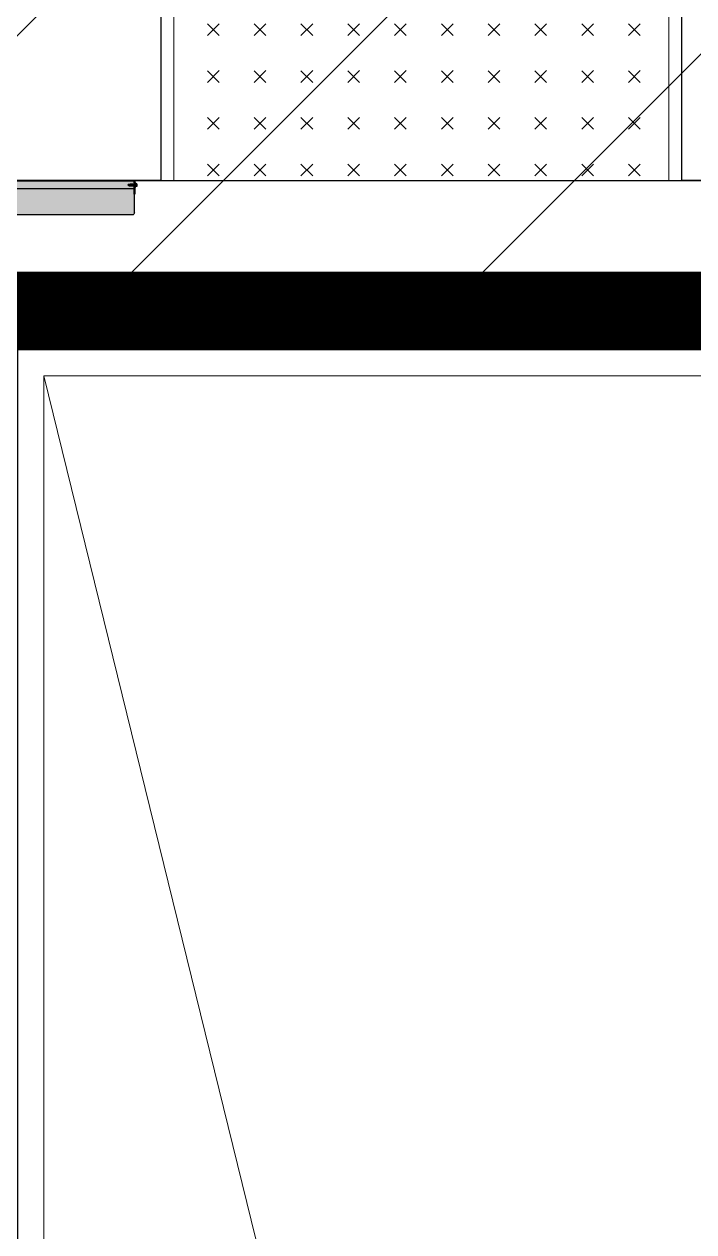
# Model space of a CAD drawing. Header units: millimetres. Extents: x 4739419 to 5837985, y 2291271 to 3446271.
# Drawn here: x 5002087 to 5004658, y 2451356 to 2455991 of the extents above; entities that cross this region are included whole.
import ezdxf

# ---------------------------------------------------------------- set-up
doc = ezdxf.new("R2010")
doc.units = ezdxf.units.MM
doc.layers.get('0').update_dxf_attribs({"color": 255})
for name, color, linetype in [('HEB-Angle joint', 1, 'Continuous'), ('HEB-Area(PC Topping)', 3, 'Continuous'), ('XR-평면도$0$A-ELEV-PATT', 9, 'Continuous'), ('XR-평면도$0$FUR', 9, 'Continuous'), ('XR-평면도$0$Parking_화물', 9, 'Continuous')]:
    doc.layers.add(name, color=color, linetype=linetype)
for name, color, linetype, lineweight in [('XR-평면도$0$A-CNTL', 9, 'Continuous', 15), ('XR-평면도$0$A-ELEV-LIN2', 9, 'Continuous', 25), ('XR-평면도$0$A-ELEV-LIN3', 9, 'Continuous', 18)]:
    doc.layers.add(name, color=color, linetype=linetype, lineweight=lineweight)

# ---------------------------------------------------------------- blocks, each defined once
blk = doc.blocks.new('XR-평면도$0$중심선(210216)')
at = {"layer": 'XR-평면도$0$A-CNTL', "ltscale": 300}
blk.add_lwpolyline([(-10000, 119000), (186000, 119000)], dxfattribs=at)
blk = doc.blocks.new('XR-평면도$0$주차구획_1')
at = {"layer": 'XR-평면도$0$A-ELEV-LIN3'}
blk.add_line((-5900, 1450), (5900, -1450), dxfattribs=at)
blk.add_lwpolyline([(-5900, 1450), (5900, 1450), (5900, -1450), (-5900, -1450)], close=True, dxfattribs=at)
at = {"layer": 'XR-평면도$0$Parking_화물'}
blk.add_lwpolyline([(-6000, 1550), (6000, 1550), (6000, -1550), (-6000, -1550)], close=True, dxfattribs=at)
blk = doc.blocks.new('XR-평면도$0$화물주차구획_1F(210411)')
at = {"xscale": -1.000000000000001}
blk.add_blockref('XR-평면도$0$주차구획_1', (12150544, 737213.4), dxfattribs=at)
blk = doc.blocks.new('XR-평면도$0$DOCK LEVELER')
at = {"layer": 'XR-평면도$0$A-ELEV-PATT'}
h = blk.add_hatch(dxfattribs=at)
h.set_pattern_fill('CROSS', color=256, scale=20, angle=45, style=0)
h.set_pattern_definition([(45, (-351777.25, -177961.83), (1e-14, 179.605122), [63.5, -190.5]), (135, (-351732.35, -177961.83), (-179.605122, 1e-14), [63.5, -190.5])])
h.paths.add_polyline_path([(-950, 2950), (-950, 0), (950, 0), (950, 2950)])
at = {"layer": 'XR-평면도$0$A-ELEV-LIN3'}
for p, q in [((-950, 0), (-950, 2950)), ((-950, 2950), (950, 2950)), ((950, 2950), (950, 0))]:
    blk.add_line(p, q, dxfattribs=at)
blk.add_lwpolyline([(1000, 0), (-1000, 0), (-1000, 3000), (1000, 3000)], close=True, dxfattribs=at)
blk = doc.blocks.new('XR-평면도$0$스크린+범퍼_기준층(도크레밸러)')
at = {"layer": 'XR-평면도$0$A-ELEV-PATT', "ltscale": 0.002}
h = blk.add_hatch(dxfattribs=at)
h.set_pattern_fill('AR-HBONE', color=256, scale=0.1, angle=450, style=0)
h.set_pattern_definition([(135, (-50954683.464, -21380461.164), (-14.3684097937, 2e-14), [30.48, -10.16]), (225, (-50954690.648, -21380453.98), (-14.3684097937, 2e-14), [30.48, -10.16])])
h.paths.add_polyline_path([(32, -4398), (2, -4398), (2, -602), (32, -602)])
h = blk.add_hatch(dxfattribs=at)
h.set_pattern_fill('AR-SAND', color=256, angle=450, style=0)
h.set_pattern_definition([(127.5, (-50954928.292, -21381394.81), (-48.941323733, -1.600031296), [0, -38.608, 0, -43.18, 0, -41.275]), (97.5, (-50954928.29, -21381394.81), (-71.68251006, 44.95232831), [0, -20.828, 0, -34.798, 0, -13.335]), (57.5, (-50954928.292, -21381426.05), (-0.143718468, 79.099237024), [0, -12.7, 0, -45.72, 0, -59.69]), (47.5, (-50954928.29, -21381426.05), (-22.292932326, 76.35564525), [0, -6.35, 0, -29.972, 0, -34.29])])
edge = h.paths.add_edge_path()
edge.add_line((123.7, -4398), (32, -4398))
edge.add_line((32, -4398), (32, -602))
edge.add_line((32, -602), (123.7, -602))
edge.add_arc((123.7, -610.3), 8.33, 360, 450, ccw=False)
edge.add_line((132, -610.3), (132, -4389.7))
edge.add_arc((123.7, -4389.7), 8.33, 270, 360, ccw=False)
at = {"layer": 'XR-평면도$0$A-ELEV-LIN3'}
blk.add_line((0, -4400), (0, -600), dxfattribs=at)
at = {"layer": 'XR-평면도$0$A-ELEV-LIN3', "linetype": 'Continuous'}
blk.add_lwpolyline([(408.8, -619.5), (408.8, -10380.5), (391.3, -10380.5), (391.3, -619.5)], dxfattribs=at)
at = {"layer": 'XR-평면도$0$A-ELEV-PATT'}
for p, q in [((32, -4398), (32, -602)), ((132, -4389.7), (132, -610.3)), ((2, -4398), (123.7, -4398)), ((21.8, -4381.1), (13.5, -4384.5)), ((21.8, -4381.1), (13.5, -4384.5)), ((16.6, -4381.4), (13.5, -4382.7)), ((16.6, -4381.4), (13.5, -4382.7)), ((21.8, -4382.9), (13.5, -4386.4)), ((21.8, -4382.9), (13.5, -4386.4)), ((21.8, -4384.8), (13.5, -4388.2)), ((21.8, -4384.8), (13.5, -4388.2)), ((21.8, -4386.6), (13.5, -4390)), ((21.8, -4386.6), (13.5, -4390)), ((21.8, -4388.4), (13.5, -4391.9)), ((21.8, -4388.4), (13.5, -4391.9)), ((21.8, -4390.3), (13.5, -4393.7)), ((21.8, -4390.3), (13.5, -4393.7)), ((21.8, -4392.1), (13.5, -4395.5)), ((21.8, -4392.1), (13.5, -4395.5)), ((21.8, -4393.9), (13.5, -4397.4)), ((21.8, -4393.9), (13.5, -4397.4)), ((21.8, -4395.8), (13.5, -4399.2)), ((21.8, -4395.8), (13.5, -4399.2)), ((14.5, -4377.6), (14.5, -4381.9)), ((14.5, -4382.7), (14.5, -4383.7)), ((14.5, -4384.5), (14.5, -4385.5)), ((14.5, -4386.4), (14.5, -4387.4)), ((14.5, -4388.2), (14.5, -4389.2)), ((14.5, -4390), (14.5, -4391)), ((14.5, -4391.9), (14.5, -4392.9)), ((14.5, -4393.7), (14.5, -4394.7)), ((14.5, -4395.5), (14.5, -4396.5)), ((14.5, -4397.4), (14.5, -4398.4)), ((14.5, -4399.2), (14.5, -4400)), ((21.8, -4397.6), (15.9, -4400)), ((20.8, -4377.6), (20.8, -4381.1)), ((20.8, -4381.9), (20.8, -4382.9)), ((20.8, -4383.7), (20.8, -4384.8)), ((20.8, -4385.6), (20.8, -4386.6)), ((20.8, -4387.4), (20.8, -4388.4)), ((20.8, -4389.2), (20.8, -4390.3)), ((20.8, -4391.1), (20.8, -4392.1)), ((20.8, -4392.9), (20.8, -4393.9)), ((20.8, -4394.7), (20.8, -4395.8)), ((20.8, -4396.6), (20.8, -4397.6)), ((20.8, -4398.4), (20.8, -4400)), ((22.9, -4403.8), (12.4, -4403.8)), ((12.4, -4407.5), (12.4, -4403.8)), ((21.8, -4408), (13.6, -4408)), ((15, -4407.5), (15, -4403.8)), ((20.4, -4407.5), (20.4, -4403.8)), ((22.9, -4407.5), (22.9, -4403.8))]:
    blk.add_line(p, q, dxfattribs=at)
at = {"layer": 'XR-평면도$0$A-ELEV-PATT', "ltscale": 0.002}
blk.add_lwpolyline([(52, -602), (52, -600), (0, -600), (0, -4400), (52, -4400), (52, -4398), (2, -4398), (2, -602)], close=True, dxfattribs=at)
at = {"layer": 'XR-평면도$0$A-ELEV-PATT'}
for points in [[(32, -4398), (2, -4398), (2, -602), (32, -602)], [(14.5, -4383.1), (13.5, -4382.7), (14.5, -4383.5)], [(14.5, -4384.9), (13.5, -4384.5), (14.5, -4385.3)], [(14.5, -4386.8), (13.5, -4386.4), (14.5, -4387.2)], [(14.5, -4388.6), (13.5, -4388.2), (14.5, -4389)], [(14.5, -4390.4), (13.5, -4390), (14.5, -4390.8)], [(14.5, -4392.3), (13.5, -4391.9), (14.5, -4392.7)], [(14.5, -4394.1), (13.5, -4393.7), (14.5, -4394.5)], [(14.5, -4395.9), (13.5, -4395.5), (14.5, -4396.3)], [(14.5, -4397.8), (13.5, -4397.4), (14.5, -4398.2)], [(14.5, -4399.6), (13.5, -4399.2), (14.5, -4400)], [(20.8, -4379.7), (16.6, -4381.5), (14.5, -4380.3), (17, -4377.8), (17.7, -4372.8)], [(14.5, -4377.6), (17.7, -4372.8), (20.8, -4377.6)], [(15.1, -4400), (20.8, -4397.6), (21.8, -4397.6), (20.8, -4398.4), (17, -4400)], [(20.8, -4380.7), (21.8, -4381.1), (20.8, -4380.3)], [(20.8, -4380.7), (21.8, -4381.1), (20.8, -4380.3)], [(20.8, -4382.5), (21.8, -4382.9), (20.8, -4382.1)], [(20.8, -4382.5), (21.8, -4382.9), (20.8, -4382.1)], [(20.8, -4384.4), (21.8, -4384.8), (20.8, -4384)], [(20.8, -4384.4), (21.8, -4384.8), (20.8, -4384)], [(20.8, -4386.2), (21.8, -4386.6), (20.8, -4385.8)], [(20.8, -4386.2), (21.8, -4386.6), (20.8, -4385.8)], [(20.8, -4388), (21.8, -4388.4), (20.8, -4387.6)], [(20.8, -4388), (21.8, -4388.4), (20.8, -4387.6)], [(20.8, -4389.9), (21.8, -4390.3), (20.8, -4389.5)], [(20.8, -4389.9), (21.8, -4390.3), (20.8, -4389.5)], [(20.8, -4391.7), (21.8, -4392.1), (20.8, -4391.3)], [(20.8, -4391.7), (21.8, -4392.1), (20.8, -4391.3)], [(20.8, -4393.5), (21.8, -4393.9), (20.8, -4393.1)], [(20.8, -4393.5), (21.8, -4393.9), (20.8, -4393.1)], [(20.8, -4395.4), (21.8, -4395.8), (20.8, -4395)], [(20.8, -4395.4), (21.8, -4395.8), (20.8, -4395)], [(20.8, -4397.2), (21.8, -4397.6), (20.8, -4396.8)]]:
    blk.add_lwpolyline(points, dxfattribs=at)
for points in [[(8.7, -4400.8), (26.7, -4400.8), (26.7, -4400), (8.7, -4400)], [(13.4, -4403.8), (22, -4403.8), (26.7, -4400.8), (8.7, -4400.8)], [(13.5, -4384.5), (14.5, -4383.7), (20.8, -4381.1), (21.8, -4381.1), (20.8, -4381.9), (14.5, -4384.5)], [(13.5, -4382.7), (14.5, -4381.9), (15.6, -4381.4), (16.6, -4381.4), (15.6, -4382.3), (14.5, -4382.7)], [(13.5, -4386.4), (14.5, -4385.5), (20.8, -4382.9), (21.8, -4382.9), (20.8, -4383.7), (14.5, -4386.4)], [(13.5, -4388.2), (14.5, -4387.4), (20.8, -4384.8), (21.8, -4384.8), (20.8, -4385.6), (14.5, -4388.2)], [(13.5, -4390), (14.5, -4389.2), (20.8, -4386.6), (21.8, -4386.6), (20.8, -4387.4), (14.5, -4390)], [(13.5, -4391.9), (14.5, -4391), (20.8, -4388.4), (21.8, -4388.4), (20.8, -4389.2), (14.5, -4391.9)], [(13.5, -4393.7), (14.5, -4392.9), (20.8, -4390.3), (21.8, -4390.3), (20.8, -4391.1), (14.5, -4393.7)], [(13.5, -4395.5), (14.5, -4394.7), (20.8, -4392.1), (21.8, -4392.1), (20.8, -4392.9), (14.5, -4395.5)], [(13.5, -4397.4), (14.5, -4396.5), (20.8, -4393.9), (21.8, -4393.9), (20.8, -4394.7), (14.5, -4397.4)], [(13.5, -4399.2), (14.5, -4398.4), (20.8, -4395.8), (21.8, -4395.8), (20.8, -4396.6), (14.5, -4399.2)]]:
    blk.add_lwpolyline(points, close=True, dxfattribs=at)
for centre, radius, start, end in [((123.7, -4389.7), 8.33, 270, 0), ((13.7, -4406.1), 1.86, 226.9662, 313.0338), ((17.7, -4400.4), 7.61, 249.1195, 290.8805), ((21.7, -4406.1), 1.86, 226.9662, 313.0338)]:
    blk.add_arc(centre, radius, start, end, dxfattribs=at)

msp = doc.modelspace()

# ---------------------------------------------------------------- hatches: boundary and pattern name
at = {"layer": 'HEB-Area(PC Topping)'}
h = msp.add_hatch(dxfattribs=at)
h.set_pattern_fill('ANSI31', color=256, scale=300)
h.set_pattern_definition([(45, (-812053.4, 0), (-673.51921, 673.51921), [])])
h.paths.add_polyline_path([(4970634.5, 2454891.2), (4970634.5, 2491231.7), (5042611.8, 2491231.7), (5042611.8, 2454891.2)])

# ---------------------------------------------------------------- linework, layer by layer
at = {"layer": 'HEB-Angle joint', "const_width": 300}
msp.add_lwpolyline([(4970634.5, 2491231.7), (5042611.8, 2491231.7), (5042611.8, 2454891.2), (4970634.5, 2454891.2)], close=True, dxfattribs=at)
at = {"layer": 'HEB-Area(PC Topping)'}
msp.add_lwpolyline([(4914511.8, 2532991.2), (5037711.8, 2532991.2), (5037711.8, 2522091.2), (5042711.8, 2522091.2), (5042711.8, 2460691.2), (5031661.8, 2460691.2), (5031661.8, 2456191.2), (5030561.8, 2456191.2), (5030561.8, 2455391.2), (5004611.8, 2455391.2), (5004611.8, 2458391.2), (5002611.8, 2458391.2), (5002611.8, 2455391.2), (4986561.8, 2455391.2), (4986561.8, 2454891.2), (4976661.8, 2454891.2), (4976661.8, 2455391.2), (4949611.8, 2455391.2)], dxfattribs=at)
at = {"layer": 'XR-평면도$0$A-ELEV-LIN2'}
msp.add_line((4998661.8, 2455391.2), (5008561.8, 2455391.2), dxfattribs=at)
msp.add_line((4998661.8, 2455391.2), (5008561.8, 2455391.2), dxfattribs=at)
msp.add_line((4998661.8, 2455391.2), (5008561.8, 2455391.2), dxfattribs=at)
at = {"layer": 'XR-평면도$0$A-ELEV-LIN3'}
for points in [[(4976661.8, 2442491.2), (4986561.8, 2442491.2), (4986561.8, 2441891.2), (4987661.8, 2441891.2), (4987661.8, 2443391.2), (4986561.8, 2443391.2), (4986561.8, 2454891.2), (5027211.8, 2454891.2), (5027211.8, 2447891.2), (5031661.8, 2447891.2), (5031661.8, 2443391.2), (5030561.8, 2443391.2), (5030561.8, 2441891.2), (5031661.8, 2441891.2), (5031661.8, 2442491.2), (5041711.8, 2442491.2), (5041711.8, 2441891.2), (5042011.8, 2441891.2), (5042011.8, 2427191.2)], [(4976661.8, 2442491.2), (4986561.8, 2442491.2), (4986561.8, 2441891.2), (4987661.8, 2441891.2), (4987661.8, 2443391.2), (4986561.8, 2443391.2), (4986561.8, 2454891.2), (5027211.8, 2454891.2), (5027211.8, 2447891.2), (5031661.8, 2447891.2), (5031661.8, 2443391.2), (5030561.8, 2443391.2), (5030561.8, 2441891.2), (5031661.8, 2441891.2), (5031661.8, 2442491.2), (5041711.8, 2442491.2), (5041711.8, 2441891.2), (5042011.8, 2441891.2), (5042011.8, 2427191.2)], [(4976661.8, 2442491.2), (4986561.8, 2442491.2), (4986561.8, 2441891.2), (4987661.8, 2441891.2), (4987661.8, 2443391.2), (4986561.8, 2443391.2), (4986561.8, 2454891.2), (5027211.8, 2454891.2), (5027211.8, 2447891.2), (5031661.8, 2447891.2), (5031661.8, 2443391.2), (5030561.8, 2443391.2), (5030561.8, 2441891.2), (5031661.8, 2441891.2), (5031661.8, 2442491.2), (5041711.8, 2442491.2), (5041711.8, 2441891.2), (5042011.8, 2441891.2), (5042011.8, 2427191.2)], [(4975461.8, 2441791.2), (4976761.8, 2441791.2), (4976761.8, 2442391.2), (4986461.8, 2442391.2), (4986461.8, 2441791.2), (4987761.8, 2441791.2), (4987761.8, 2443491.2), (4986661.8, 2443491.2), (4986661.8, 2454791.2), (5027111.8, 2454791.2), (5027111.8, 2447791.2), (5031561.8, 2447791.2), (5031561.8, 2443491.2), (5030461.8, 2443491.2), (5030461.8, 2441791.2), (5031761.8, 2441791.2), (5031761.8, 2442391.2), (5041611.8, 2442391.2), (5041611.8, 2441791.2), (5041911.8, 2441791.2), (5041911.8, 2427291.2)], [(4975461.8, 2441791.2), (4976761.8, 2441791.2), (4976761.8, 2442391.2), (4986461.8, 2442391.2), (4986461.8, 2441791.2), (4987761.8, 2441791.2), (4987761.8, 2443491.2), (4986661.8, 2443491.2), (4986661.8, 2454791.2), (5027111.8, 2454791.2), (5027111.8, 2447791.2), (5031561.8, 2447791.2), (5031561.8, 2443491.2), (5030461.8, 2443491.2), (5030461.8, 2441791.2), (5031761.8, 2441791.2), (5031761.8, 2442391.2), (5041611.8, 2442391.2), (5041611.8, 2441791.2), (5041911.8, 2441791.2), (5041911.8, 2427291.2)], [(4975461.8, 2441791.2), (4976761.8, 2441791.2), (4976761.8, 2442391.2), (4986461.8, 2442391.2), (4986461.8, 2441791.2), (4987761.8, 2441791.2), (4987761.8, 2443491.2), (4986661.8, 2443491.2), (4986661.8, 2454791.2), (5027111.8, 2454791.2), (5027111.8, 2447791.2), (5031561.8, 2447791.2), (5031561.8, 2443491.2), (5030461.8, 2443491.2), (5030461.8, 2441791.2), (5031761.8, 2441791.2), (5031761.8, 2442391.2), (5041611.8, 2442391.2), (5041611.8, 2441791.2), (5041911.8, 2441791.2), (5041911.8, 2427291.2)]]:
    msp.add_lwpolyline(points, dxfattribs=at)

# ---------------------------------------------------------------- block references
at = {"xscale": -1, "rotation": 90}
msp.add_blockref('XR-평면도$0$스크린+범퍼_기준층(도크레밸러)', (4998111.8, 2455391.2), dxfattribs=at)
msp.add_blockref('XR-평면도$0$스크린+범퍼_기준층(도크레밸러)', (4998111.8, 2455391.2), dxfattribs=at)
msp.add_blockref('XR-평면도$0$스크린+범퍼_기준층(도크레밸러)', (4998111.8, 2455391.2), dxfattribs=at)
at = {"color": 2, "rotation": 90}
msp.add_blockref('XR-평면도$0$화물주차구획_1F(210411)', (5740825.2, -9701802.7), dxfattribs=at)
msp.add_blockref('XR-평면도$0$화물주차구획_1F(210411)', (5740825.2, -9701802.7), dxfattribs=at)
msp.add_blockref('XR-평면도$0$화물주차구획_1F(210411)', (5740825.2, -9701802.7), dxfattribs=at)
at = {"layer": 'XR-평면도$0$A-CNTL'}
msp.add_blockref('XR-평면도$0$중심선(210216)', (4866111.8, 2336391.2), dxfattribs=at)
at = {"layer": 'XR-평면도$0$FUR'}
msp.add_blockref('XR-평면도$0$DOCK LEVELER', (5003611.8, 2455391.2), dxfattribs=at)
msp.add_blockref('XR-평면도$0$DOCK LEVELER', (5003611.8, 2455391.2), dxfattribs=at)
msp.add_blockref('XR-평면도$0$DOCK LEVELER', (5003611.8, 2455391.2), dxfattribs=at)

doc.saveas('drawing.dxf')
